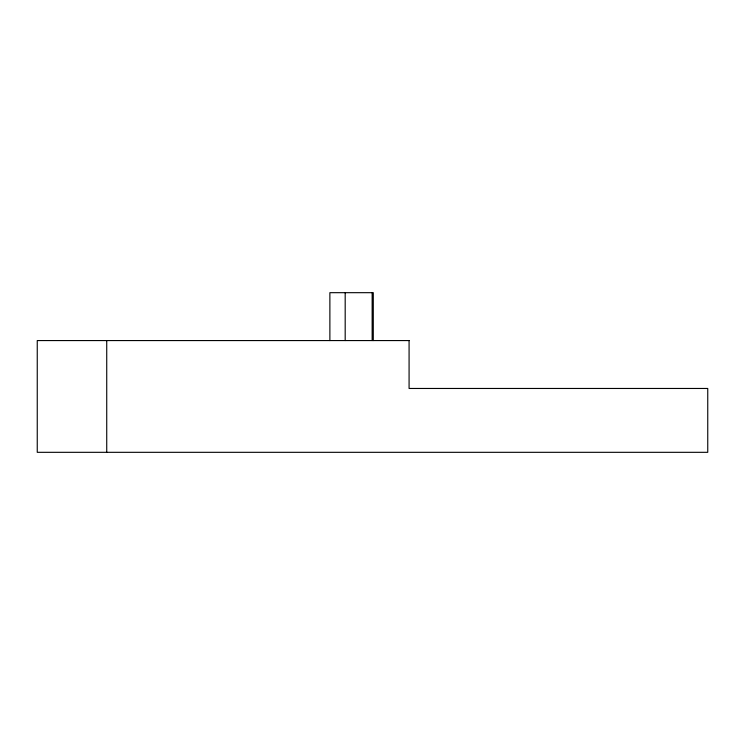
<?xml version="1.0" encoding="UTF-8"?>
<svg xmlns="http://www.w3.org/2000/svg" width="745" height="745" viewBox="0 0 745 745"><rect width="100%" height="100%" fill="white"/><g stroke="black" fill="none" stroke-linecap="round" stroke-linejoin="round"><path stroke-width="1.12" d="M373.282 340.567L373.282 292.683L329.877 292.683L329.877 340.567M372.155 292.683L372.155 340.567M345.186 292.683L345.186 340.567M106.731 340.567L106.731 452.317M409.079 340.567L37.25 340.567L37.25 452.317L707.75 452.317L707.75 388.462L409.079 388.462L409.079 340.567"/></g></svg>
